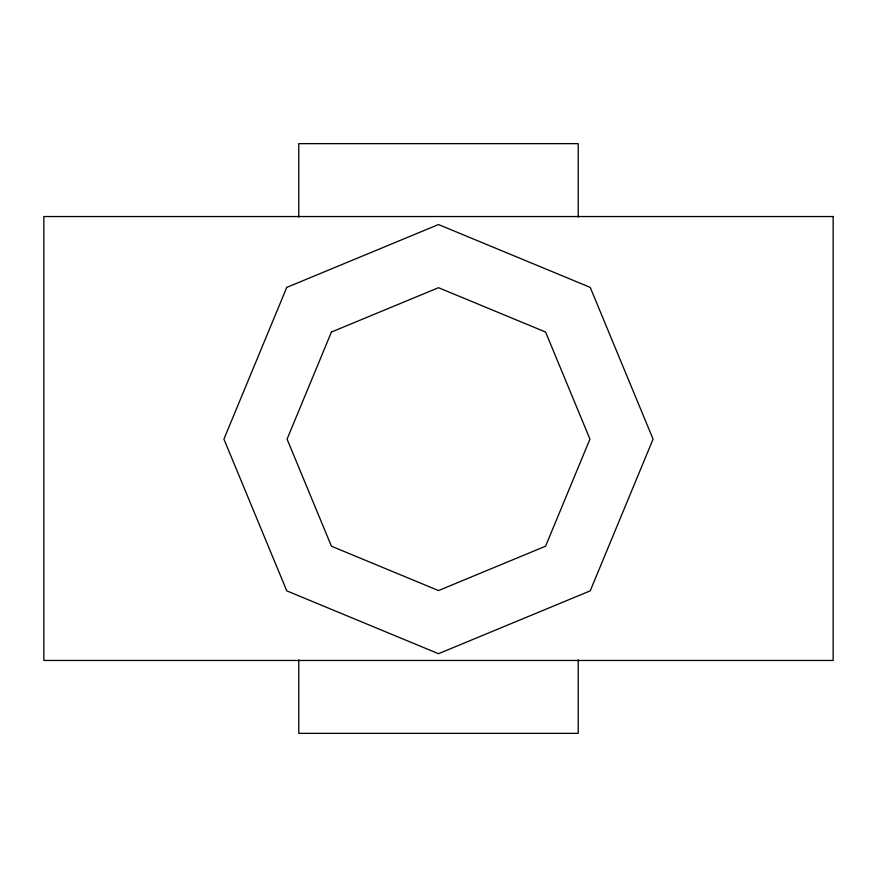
<?xml version="1.0" encoding="UTF-8"?>
<svg xmlns="http://www.w3.org/2000/svg" width="877" height="877" viewBox="0 0 877 877"><rect width="100%" height="100%" fill="white"/><g stroke="black" fill="none" stroke-linecap="round" stroke-linejoin="round"><path stroke-width="1.32" d="M578.228 217.101L578.228 143.642L298.772 143.642L298.772 217.101M578.228 659.899L578.228 733.358L298.772 733.358L298.772 659.899M286.768 287.393L223.92 439.125L286.768 590.857L438.5 653.705L590.232 590.857L653.08 439.125L590.232 287.393L438.5 224.545L286.768 287.393M331.429 332.043L287.075 439.125L331.429 546.207L438.5 590.561L545.582 546.207L589.936 439.125L545.582 332.043L438.5 287.7L331.429 332.043M833.15 216.542L43.85 216.542L43.85 660.458L833.15 660.458L833.15 216.542"/></g></svg>
